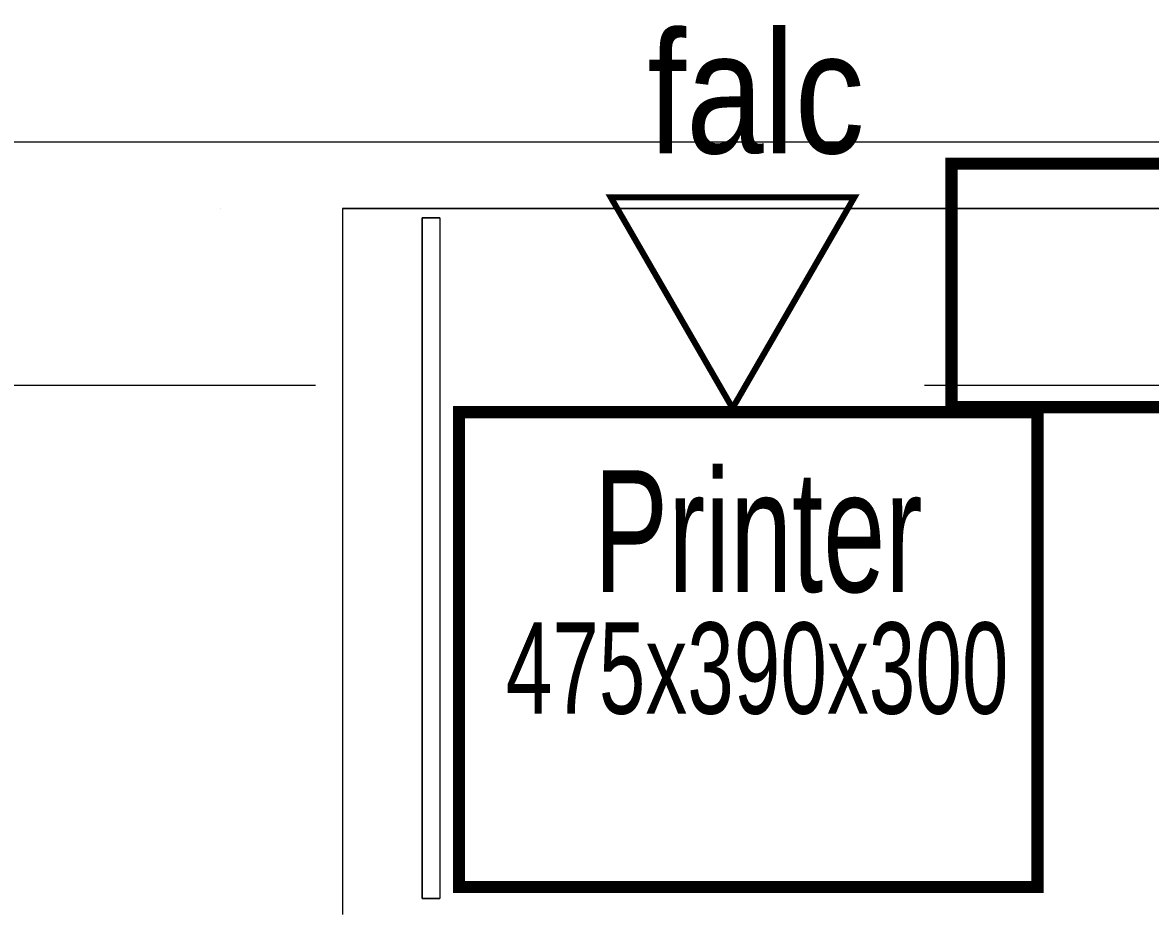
# Model space of a CAD drawing. Header units: millimetres. Extents: x 50620 to 404449, y -131543 to 97.
# Drawn here: x 352675 to 353601, y -42833 to -42100 of the extents above; entities that cross this region are included whole.
import ezdxf

# ---------------------------------------------------------------- set-up
doc = ezdxf.new("R2010")
doc.units = ezdxf.units.MM
doc.linetypes.add('IDA - Grid Line', pattern=[3500, 2000, -500, 500, -500])
for name, color, linetype, lineweight in [('1599_DB_A_BLK2_HQ_R21-2ND STOREY 20230517--$0$A-_DETA----_ED-1', 8, 'Continuous', 9), ('1599_DB_A_BLK2_HQ_R21-2ND STOREY 20230517--$0$S-_COLN----_E', 8, 'Continuous', 9), ('A-_FURT----_E', 8, 'Continuous', 9), ('COMMS', 8, 'Continuous', 9), ('M-_ARCHI', 8, 'Continuous', 5), ('M_ACMV_ANNOTATION', 7, 'Continuous', 20), ('OFFICE APPLIANCE', 8, 'Continuous', 9)]:
    doc.layers.add(name, color=color, linetype=linetype, lineweight=lineweight)
doc.layers.add('S-_ANOTGRID_E-1', color=9, linetype='IDA - Grid Line', lineweight=5, true_color=0x808080)
doc.styles.add('Arial Narrow', font='ARIALN.TTF', dxfattribs={"height": 100})
doc.styles.get("Standard").update_dxf_attribs({"font": 'arial.ttf'})
doc.dimstyles.get("Standard").update_dxf_attribs({"dimtxt": 200, "dimasz": 150, "dimexe": 0.18, "dimexo": 0.0625, "dimgap": 10, "dimtad": 1, "dimtih": 1, "dimtoh": 1, "dimdec": 0, "dimzin": 0, "dimdsep": 46, "dimtxsty": 'Standard', "dimcen": 0.09, "dimclrd": 256, "dimclre": 256, "dimclrt": 256, "dimadec": 0, "dimazin": 0, "dimtfac": 1, "dimtdec": 0, "dimtofl": 0, "dimtmove": 0, "dimatfit": 3, "dimfxl": 1, "dimtolj": 1, "dimtzin": 0, "dimarcsym": 1})

# ---------------------------------------------------------------- blocks, each defined once
blk = doc.blocks.new('falc')
at = {"layer": 'COMMS', "const_width": 5}
blk.add_lwpolyline([(271550.16, -14943.38), (271650.16, -14770.18), (271450.16, -14770.18), (271550.16, -14943.38)], dxfattribs=at)
at = {"layer": 'COMMS', "insert": (271480.2, -14634.01), "char_height": 100, "attachment_point": 1}
blk.add_mtext_dynamic_manual_height_columns('{\\fArial Narrow|b0|i0|c0|p34;falc}', width=151.7041, gutter_width=1, heights=[0], dxfattribs=at)
blk = doc.blocks.new('ARCHI 2ND_2024 09 11')
at = {"color": 8, "lineweight": 5}
blk.add_line((-32050, -14254.72), (-32050, -14834.72), dxfattribs=at)
at = {"color": 8, "lineweight": 5, "const_width": 10}
blk.add_lwpolyline([(-31954.32, -14422.12), (-31954.32, -14812.12), (-31479.32, -14812.12), (-31479.32, -14422.12)], close=True, dxfattribs=at)
at = {"layer": '1599_DB_A_BLK2_HQ_R21-2ND STOREY 20230517--$0$A-_DETA----_ED-1', "color": 8, "lineweight": 5, "const_width": 10}
blk.add_lwpolyline([(-31550, -14418.02), (-31150, -14418.02), (-31150, -14218.02), (-31550, -14218.02)], close=True, dxfattribs=at)
at = {"layer": '1599_DB_A_BLK2_HQ_R21-2ND STOREY 20230517--$0$S-_COLN----_E', "color": 8, "lineweight": 5}
blk.add_lwpolyline([(-34050, -14200), (-23550, -14200)], dxfattribs=at)
at = {"layer": 'A-_FURT----_E', "color": 8, "lineweight": 5}
for p, q in [((-32150, -14254.72), (-32150, -14254.72)), ((-30550, -14254.72), (-32050, -14254.72)), ((-32050, -14254.72), (-30550, -14254.72)), ((-31984.7, -14262.55), (-31984.7, -14262.55)), ((-31984.7, -14262.55), (-31970, -14262.55)), ((-31970, -14262.55), (-31984.7, -14262.55)), ((-31984.7, -14262.55), (-31984.7, -14821.51)), ((-31984.7, -14821.51), (-31984.7, -14262.55)), ((-31970, -14262.55), (-31970, -14262.55)), ((-31970, -14262.55), (-31970, -14821.51)), ((-31970, -14262.55), (-31970, -14821.51)), ((-31984.7, -14821.51), (-31970, -14821.51)), ((-31970, -14821.51), (-31984.7, -14821.51)), ((-31984.7, -14821.51), (-31984.7, -14821.51)), ((-31970, -14821.51), (-31970, -14821.51))]:
    blk.add_line(p, q, dxfattribs=at)
at = {"layer": 'S-_ANOTGRID_E-1', "color": 8, "lineweight": 5}
blk.add_line((-38572.15, -14400), (17962.1, -14400), dxfattribs=at)
at = {"layer": 'COMMS', "color": 8, "lineweight": 5}
blk.add_blockref('falc', (-303279.89, 524.54), dxfattribs=at)
at = {"layer": 'OFFICE APPLIANCE', "color": 8, "lineweight": 5, "insert": (-32159.22, -14469.82), "char_height": 100, "attachment_point": 1, "line_spacing_factor": 0.75, "style": 'Arial Narrow'}
blk.add_mtext_dynamic_manual_height_columns('\\pi315.50074;{\\W0.8;Printer\\P\\pi243.24972;\\H0.75x;475x390x300}', width=895.1215, gutter_width=1, heights=[0], dxfattribs=at)

msp = doc.modelspace()

# ---------------------------------------------------------------- block references
at = {"layer": 'M-_ARCHI', "lineweight": 5, "extrusion": (0.000419962, 1.0854e-05, 1), "rotation": 359.9999887056363}
msp.add_blockref('ARCHI 2ND_2024 09 11', (384987.14, -27998.05, 422.05), dxfattribs=at)

# ---------------------------------------------------------------- next in the draw order: leaders
at = {"layer": 'M_ACMV_ANNOTATION'}
msp.add_leader([(354101.07, -40713.21, 21.64), (346287.18, -46451.86, 24.98), (326854.69, -46451.85, 33.14)], dimstyle='Standard', override={"dimasz": 300, "dimtad": 0, "dimldrblk": 'DotBlank', "dimfxl": 100, "dimarcsym": 2}, dxfattribs=at)

doc.saveas('drawing.dxf')
